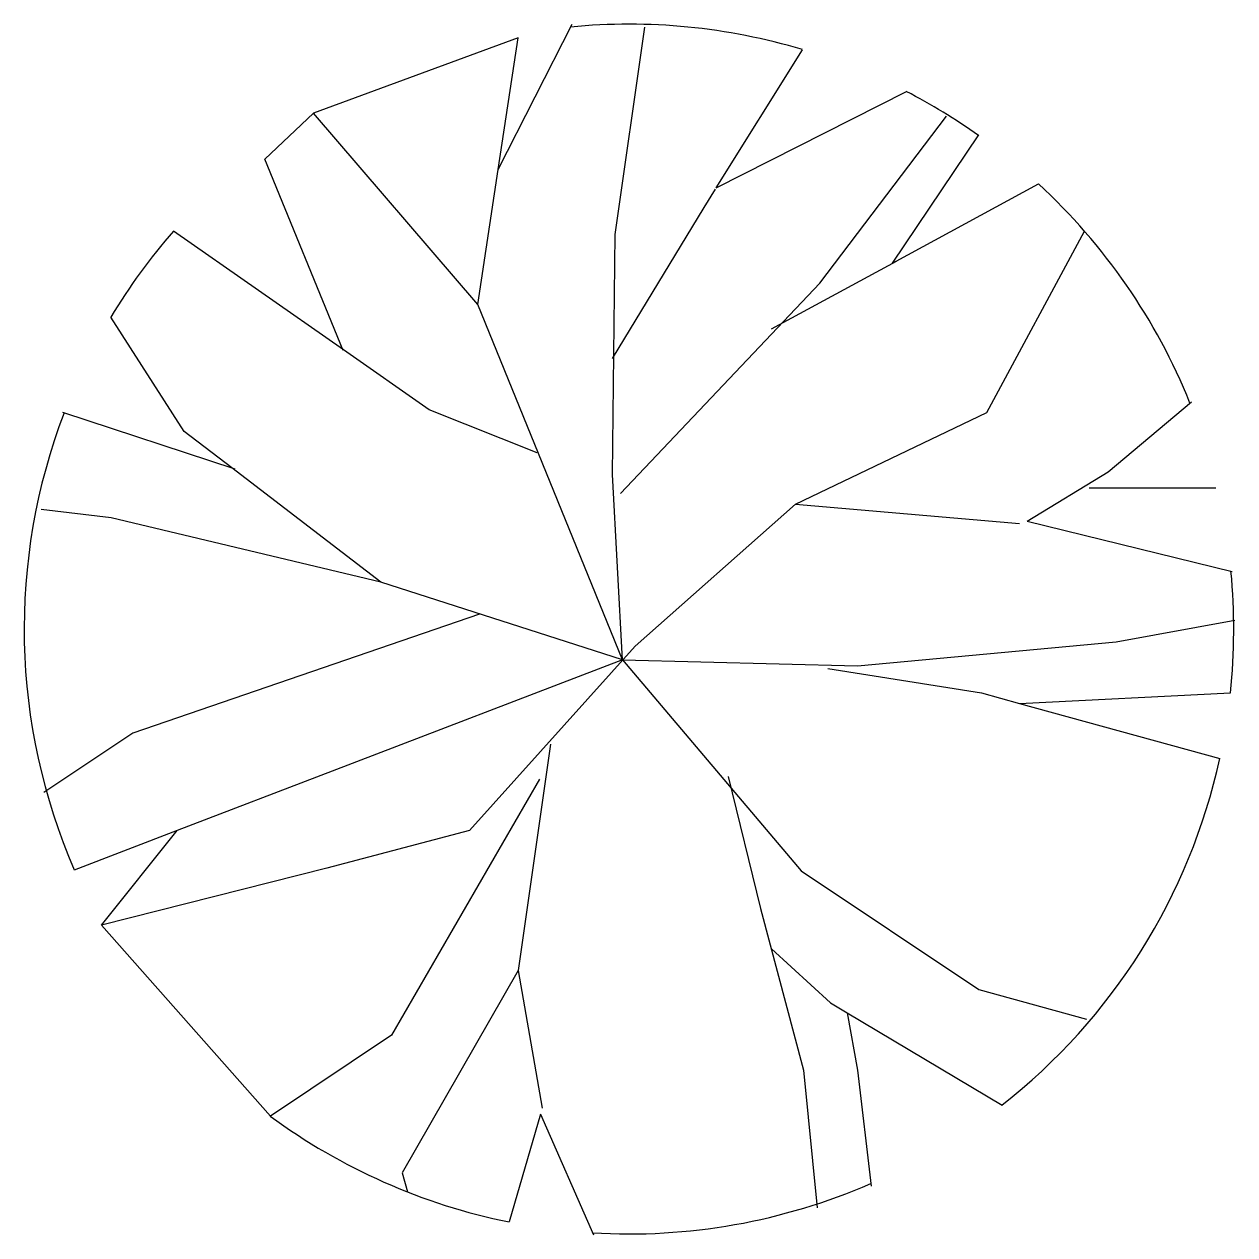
# Model space of a CAD drawing. Header units: millimetres. Extents: x 407.15 to 408.21, y 2594.55 to 2595.6.
import ezdxf

# ---------------------------------------------------------------- set-up
doc = ezdxf.new("R2010")
doc.units = ezdxf.units.MM
doc.header["$LTSCALE"] = 10
doc.layers.add('Vegetais', color=94, linetype='Continuous')

msp = doc.modelspace()

# ---------------------------------------------------------------- linework, layer by layer
at = {"layer": 'Vegetais'}
for p, q in [((407.5665, 2595.4764), (407.6308, 2595.603)), ((407.6683, 2595.4198), (407.6942, 2595.6006)), ((407.5838, 2595.5912), (407.4055, 2595.5255)), ((407.5665, 2595.4764), (407.5838, 2595.5912)), ((407.7565, 2595.4604), (407.8317, 2595.5809)), ((407.7565, 2595.4604), (407.9221, 2595.5444)), ((407.4055, 2595.5255), (407.3632, 2595.4856)), ((407.5486, 2595.3588), (407.4055, 2595.5255)), ((407.8467, 2595.3775), (407.957, 2595.5231)), ((407.9099, 2595.3948), (407.9852, 2595.5067)), ((407.4313, 2595.3188), (407.3632, 2595.4856)), ((407.5486, 2595.3588), (407.5665, 2595.4764)), ((407.9099, 2595.3948), (408.0372, 2595.4639)), ((407.7458, 2595.4433), (407.7558, 2595.4593)), ((407.666, 2595.3118), (407.7458, 2595.4433)), ((407.4316, 2595.3194), (407.2836, 2595.4227)), ((407.9923, 2595.2648), (408.0773, 2595.4227)), ((407.666, 2595.2108), (407.6683, 2595.4198)), ((407.8045, 2595.3376), (407.9135, 2595.3968)), ((407.673, 2595.1944), (407.8467, 2595.3775)), ((407.6748, 2595.0493), (407.5486, 2595.3588)), ((407.2928, 2595.2484), (407.229, 2595.3479)), ((407.5064, 2595.2672), (407.4316, 2595.3194)), ((408.0979, 2595.2131), (408.1706, 2595.2742)), ((407.3374, 2595.2155), (407.1872, 2595.2648)), ((407.6003, 2595.2296), (407.5064, 2595.2672)), ((407.8256, 2595.185), (407.9923, 2595.2648)), ((407.3343, 2595.2165), (407.2928, 2595.2484)), ((407.4641, 2595.1169), (407.3343, 2595.2165)), ((407.6748, 2595.0493), (407.666, 2595.2108)), ((408.0272, 2595.1703), (408.0979, 2595.2131)), ((408.0814, 2595.1991), (408.1918, 2595.1991)), ((407.2294, 2595.1732), (407.1684, 2595.1803)), ((407.6857, 2595.0614), (407.8256, 2595.185)), ((407.8256, 2595.185), (408.0206, 2595.1682)), ((407.4641, 2595.1169), (407.2294, 2595.1732)), ((408.0272, 2595.1703), (408.2058, 2595.1263)), ((407.6748, 2595.0493), (407.4641, 2595.1169)), ((407.5502, 2595.0892), (407.2482, 2594.9854)), ((408.1049, 2595.0652), (408.2082, 2595.084)), ((407.8796, 2595.0441), (408.1049, 2595.0652)), ((407.6857, 2595.0614), (407.5416, 2594.9008)), ((407.6748, 2595.0493), (407.4219, 2594.9525)), ((407.6748, 2595.0493), (407.8303, 2594.8656)), ((407.6748, 2595.0493), (407.8796, 2595.0441)), ((407.8538, 2595.0417), (407.9876, 2595.0206)), ((407.9876, 2595.0206), (408.0207, 2595.0114)), ((408.0207, 2595.0114), (408.2044, 2595.0206)), ((408.0207, 2595.0114), (408.1951, 2594.9633)), ((407.2482, 2594.9854), (407.1707, 2594.9337)), ((407.612, 2594.976), (407.5838, 2594.7787)), ((407.4219, 2594.9525), (407.2869, 2594.9007)), ((407.7669, 2594.9478), (407.7951, 2594.8327)), ((407.6026, 2594.9454), (407.4735, 2594.7223)), ((407.2869, 2594.9007), (407.1971, 2594.8663)), ((407.221, 2594.8183), (407.2869, 2594.9007)), ((407.5416, 2594.9008), (407.4172, 2594.8679)), ((407.4172, 2594.8679), (407.221, 2594.8183)), ((407.8303, 2594.8656), (407.9852, 2594.7623)), ((407.7951, 2594.8327), (407.8326, 2594.6918)), ((407.221, 2594.8183), (407.368, 2594.6519)), ((407.8045, 2594.7975), (407.8561, 2594.7505)), ((407.5838, 2594.7787), (407.4829, 2594.6026)), ((407.5838, 2594.7787), (407.6049, 2594.6587)), ((407.9852, 2594.7623), (408.0791, 2594.7364)), ((407.8561, 2594.7505), (407.8705, 2594.7419)), ((407.8705, 2594.7419), (408.0054, 2594.6614)), ((407.8705, 2594.7419), (407.8796, 2594.6918)), ((407.4735, 2594.7223), (407.368, 2594.6519)), ((407.8326, 2594.6918), (407.8444, 2594.572)), ((407.8796, 2594.6918), (407.8913, 2594.5908)), ((407.6034, 2594.6537), (407.576, 2594.5597)), ((407.6034, 2594.6537), (407.6496, 2594.5485)), ((407.4829, 2594.6026), (407.4876, 2594.5861))]:
    msp.add_line(p, q, dxfattribs=at)
for start, end in [(73.3123, 95.5394), (54.7042, 62.7034), (21.9353, 47.3864), (138.8713, 148.9532), (159.0651, 203.4671), (353.9485, 5.4792), (308.0786, 347.6296), (233.6275, 258.562), (266.5604, 293.5599)]:
    msp.add_arc((407.6804, 2595.0762), 0.5269, start, end, dxfattribs=at)

doc.saveas('drawing.dxf')
